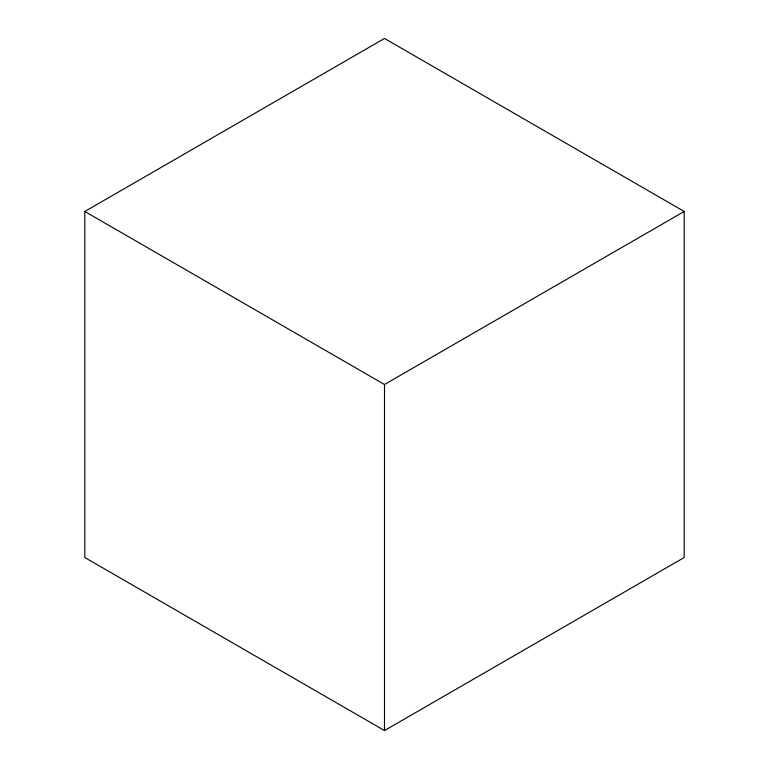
<?xml version="1.0" encoding="UTF-8"?>
<svg xmlns="http://www.w3.org/2000/svg" width="769" height="769" viewBox="0 0 769 769"><rect width="100%" height="100%" fill="white"/><g stroke="black" fill="none" stroke-linecap="round" stroke-linejoin="round"><path stroke-width="1.15" d="M84.811 211.475L384.5 38.45L684.189 211.475L684.189 557.525L384.5 730.55L84.811 557.525L84.811 211.475L384.5 384.5L684.189 211.475M384.5 384.5L384.5 730.55"/></g></svg>
